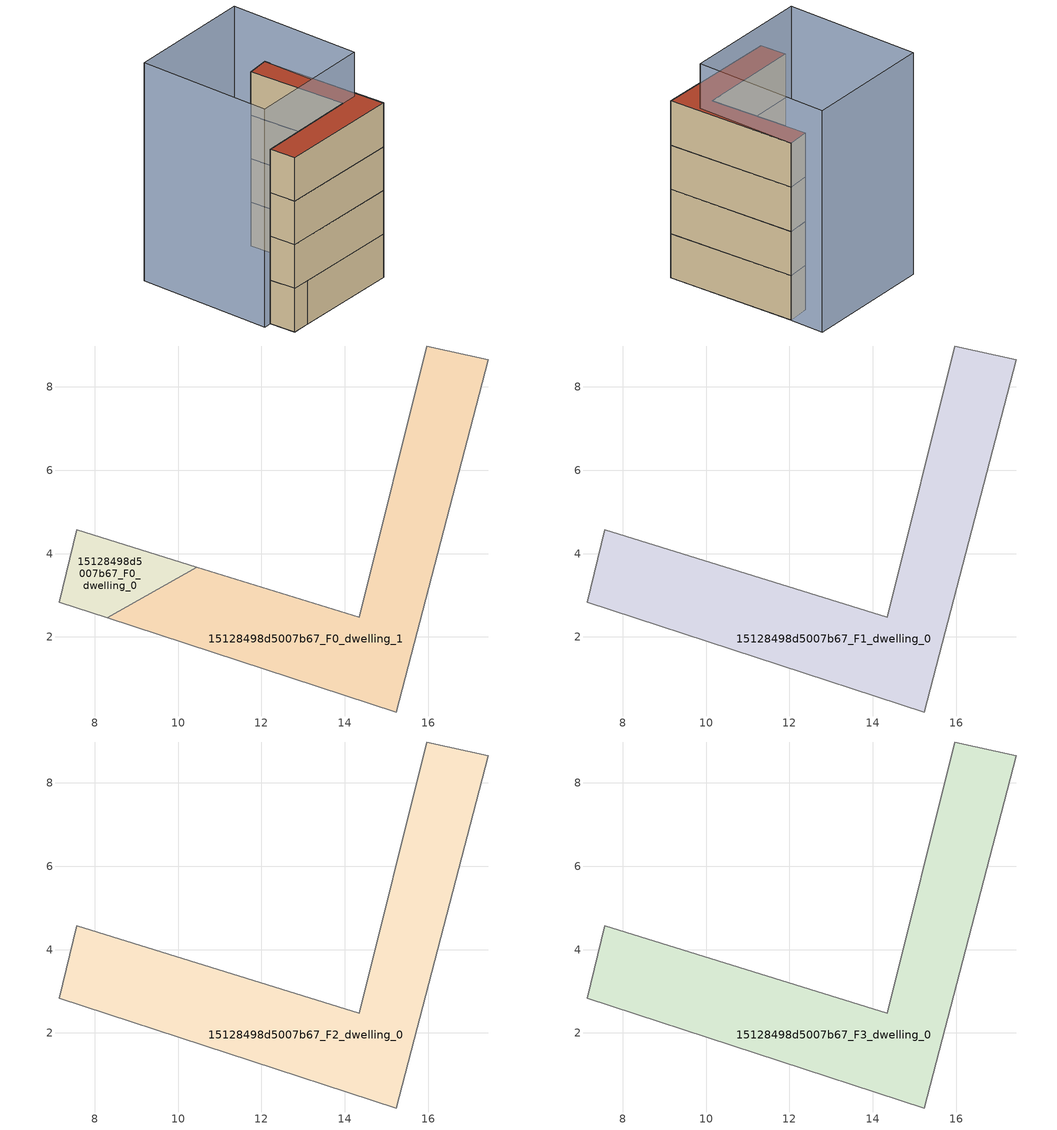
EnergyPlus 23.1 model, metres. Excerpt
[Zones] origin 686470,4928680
15128498d5007b67_F0_dwelling_0
 floor ground (EU_floor_Construction): 10.45,3.68 7.57,4.57 7.14,2.84 8.3,2.46 z0
 wall adiabatic (EU_wall_Construction): 7.14,2.84 7.57,4.57 10.45,3.68 8.3,2.46 7.14,2.84 z0:3
15128498d5007b67_F0_dwelling_1
 floor ground (EU_floor_Construction): 15.24,0.2 17.45,8.66 15.97,8.98 14.35,2.47 10.45,3.68 8.3,2.46 z0
 wall adiabatic (EU_wall_Construction): 14.35,2.47 15.97,8.98 17.45,8.66 15.24,0.2 8.3,2.46 10.45,3.68 14.35,2.47 z0:3
15128498d5007b67_F1_dwelling_0
 floor to 15128498d5007b67_F0_dwelling_0 (EU_floor_Construction): 10.45,3.68 7.57,4.57 7.14,2.84 8.3,2.46 z3
 floor to 15128498d5007b67_F0_dwelling_1 (EU_floor_Construction): 15.24,0.2 17.45,8.66 15.97,8.98 14.35,2.47 10.45,3.68 8.3,2.46 z3
 wall adiabatic (EU_wall_Construction): 17.45,8.66 15.24,0.2 7.14,2.84 7.57,4.57 14.35,2.47 15.97,8.98 17.45,8.66 z3:6
15128498d5007b67_F2_dwelling_0
 floor to 15128498d5007b67_F1_dwelling_0 (EU_floor_Construction): 15.24,0.2 17.45,8.66 15.97,8.98 14.35,2.47 7.57,4.57 7.14,2.84 z6
 wall adiabatic (EU_wall_Construction): 17.45,8.66 15.24,0.2 7.14,2.84 7.57,4.57 14.35,2.47 15.97,8.98 17.45,8.66 z6:9
15128498d5007b67_F3_dwelling_0
 floor to 15128498d5007b67_F2_dwelling_0 (EU_floor_Construction): 15.24,0.2 17.45,8.66 15.97,8.98 14.35,2.47 7.57,4.57 7.14,2.84 z9
 wall adiabatic (EU_wall_Construction): 17.45,8.66 15.24,0.2 7.14,2.84 7.57,4.57 14.35,2.47 15.97,8.98 17.45,8.66 z9:12
 roof outside (EU_roof_Construction): 17.45,8.66 15.24,0.2 7.14,2.84 7.57,4.57 14.35,2.47 15.97,8.98 z12
shading: 15.44,2.14 7.07,4.72 / 7.07,4.72 9.76,13.44 / 9.76,13.44 18.13,10.85 / 18.13,10.85 15.44,2.14 z0:15
[Building]
EU S2 Campaign: North Axis=0; Terrain=City; Solar Distribution=FullExterior
[Site:Location]
Bologna: Latitude=44.5; Longitude=11.25; Time Zone=1; Elevation=37
[SizingPeriod:WeatherFileDays]
AnnualSizingPeriod: Begin Month=1; Begin Day of Month=1; End Month=12; End Day of Month=31; Day of Week for Start Day=Monday; Use Weather File Daylight Saving Period=No; Use Weather File Rain and Snow Indicators=No
[MATERIAL]
EU_InternalMass_Material: Roughness=MediumRough; Thickness=0.1; Conductivity=1; Density=1800; Specific Heat=900; Thermal Absorptance=0.9; Solar Absorptance=0.7; Visible Absorptance=0.7
[MATERIAL:NOMASS] Roughness=MediumRough; Thermal Absorptance=0.9; Solar Absorptance=0.7; Visible Absorptance=0.7
Name | Thermal Resistance
EU_wall_NoMass | 0.937881
EU_roof_NoMass | 0.548572
EU_floor_NoMass | 0.71348
[CONSTRUCTION]
EU_wall_Construction: EU_wall_NoMass
EU_roof_Construction: EU_roof_NoMass
EU_floor_Construction: EU_floor_NoMass
EU_InternalMass_Construction: EU_InternalMass_Material
[ZONE] Type=1; Multiplier=1; Ceiling Height=autocalculate; Floor Area=autocalculate; Part of Total Floor Area=Yes
Name | Volume
15128498d5007b67_F0_dwelling_0 | 11.3621
15128498d5007b67_F1_dwelling_0 | 77.0962
15128498d5007b67_F2_dwelling_0; 15128498d5007b67_F3_dwelling_0 | 77.1042
15128498d5007b67_F0_dwelling_1 | 65.7334
[INTERNALMASS] Construction=EU_InternalMass_Construction
Name | Zone or ZoneList | Surface Area
15128498d5007b67_F0_dwelling_0_EU_InternalMass | 15128498d5007b67_F0_dwelling_0 | 3.78777
15128498d5007b67_F0_dwelling_1_EU_InternalMass | 15128498d5007b67_F0_dwelling_1 | 21.9109
15128498d5007b67_F1_dwelling_0_EU_InternalMass | 15128498d5007b67_F1_dwelling_0 | 25.7013
15128498d5007b67_F2_dwelling_0_EU_InternalMass | 15128498d5007b67_F2_dwelling_0 | 25.7013
15128498d5007b67_F3_dwelling_0_EU_InternalMass | 15128498d5007b67_F3_dwelling_0 | 25.7013
[OTHEREQUIPMENT] Fuel Type=Electricity; Design Level Calculation Method=Watts/Area; Power per Zone Floor Area=1; Fraction Latent=0; Fraction Radiant=0; Fraction Lost=0; Carbon Dioxide Generation Rate=0; EndUse Subcategory=EU_Step8_InternalGains
Name | Zone or ZoneList or Space or SpaceList | Schedule
EU_Step8_InternalGain_15128498d5007b67_F0_dwelling_0_f000 | 15128498d5007b67_F0_dwelling_0 | EU_Step8_GainSchedule_15128498d5007b67_F0_dwelling_0_f000
EU_Step8_InternalGain_15128498d5007b67_F0_dwelling_1_f000 | 15128498d5007b67_F0_dwelling_1 | EU_Step8_GainSchedule_15128498d5007b67_F0_dwelling_1_f000
EU_Step8_InternalGain_15128498d5007b67_F1_dwelling_0_f000 | 15128498d5007b67_F1_dwelling_0 | EU_Step8_GainSchedule_15128498d5007b67_F1_dwelling_0_f000
EU_Step8_InternalGain_15128498d5007b67_F2_dwelling_0_f000 | 15128498d5007b67_F2_dwelling_0 | EU_Step8_GainSchedule_15128498d5007b67_F2_dwelling_0_f000
EU_Step8_InternalGain_15128498d5007b67_F3_dwelling_0_f000 | 15128498d5007b67_F3_dwelling_0 | EU_Step8_GainSchedule_15128498d5007b67_F3_dwelling_0_f000
[ZONEVENTILATION:DESIGNFLOWRATE] Schedule=EU_AlwaysOn; Design Flow Rate Calculation Method=AirChanges/Hour; Air Changes per Hour=0.687892; Ventilation Type=Natural; Fan Pressure Rise=0; Fan Total Efficiency=1; Constant Term Coefficient=1; Temperature Term Coefficient=0; Velocity Term Coefficient=0; Velocity Squared Term Coefficient=0; Minimum Indoor Temperature=-100; Maximum Indoor Temperature=100; Delta Temperature=-100; Minimum Outdoor Temperature=-100; Maximum Outdoor Temperature=100; Maximum Wind Speed=40
Name | Zone or ZoneList or Space or SpaceList
EU_ConstantAir_15128498d5007b67_F0_dwelling_0 | 15128498d5007b67_F0_dwelling_0
EU_ConstantAir_15128498d5007b67_F0_dwelling_1 | 15128498d5007b67_F0_dwelling_1
EU_ConstantAir_15128498d5007b67_F1_dwelling_0 | 15128498d5007b67_F1_dwelling_0
EU_ConstantAir_15128498d5007b67_F2_dwelling_0 | 15128498d5007b67_F2_dwelling_0
EU_ConstantAir_15128498d5007b67_F3_dwelling_0 | 15128498d5007b67_F3_dwelling_0
[HVACTEMPLATE:THERMOSTAT] Constant Heating Setpoint=20; Constant Cooling Setpoint=50
EU_HeatOnly_15128498d5007b67_F0_dwelling_0; EU_HeatOnly_15128498d5007b67_F0_dwelling_1; EU_HeatOnly_15128498d5007b67_F1_dwelling_0; EU_HeatOnly_15128498d5007b67_F2_dwelling_0; EU_HeatOnly_15128498d5007b67_F3_dwelling_0
[HVACTEMPLATE:ZONE:IDEALLOADSAIRSYSTEM] System Availability Schedule=EU_AlwaysOn; Maximum Heating Supply Air Temperature=50; Minimum Cooling Supply Air Temperature=13; Maximum Heating Supply Air Humidity Ratio=0.0156; Minimum Cooling Supply Air Humidity Ratio=0.0077; Heating Limit=NoLimit; Cooling Limit=NoLimit; Heating Availability Schedule=EU_AlwaysOn; Cooling Availability Schedule=EU_CoolingOff; Dehumidification Control Type=ConstantSensibleHeatRatio; Cooling Sensible Heat Ratio=0.7; Dehumidification Setpoint=60; Humidification Control Type=None; Humidification Setpoint=30; Outdoor Air Method=None; Outdoor Air Flow Rate per Person=0.00944; Outdoor Air Flow Rate per Zone Floor Area=0; Outdoor Air Flow Rate per Zone=0; Demand Controlled Ventilation Type=None; Outdoor Air Economizer Type=NoEconomizer; Heat Recovery Type=None; Sensible Heat Recovery Effectiveness=0.7; Latent Heat Recovery Effectiveness=0.65
Name | Template Thermostat
15128498d5007b67_F0_dwelling_0 | EU_HeatOnly_15128498d5007b67_F0_dwelling_0
15128498d5007b67_F0_dwelling_1 | EU_HeatOnly_15128498d5007b67_F0_dwelling_1
15128498d5007b67_F1_dwelling_0 | EU_HeatOnly_15128498d5007b67_F1_dwelling_0
15128498d5007b67_F2_dwelling_0 | EU_HeatOnly_15128498d5007b67_F2_dwelling_0
15128498d5007b67_F3_dwelling_0 | EU_HeatOnly_15128498d5007b67_F3_dwelling_0
[SIZING:ZONE] Zone Cooling Design Supply Air Temperature Input Method=SupplyAirTemperature; Zone Cooling Design Supply Air Temperature=13; Zone Heating Design Supply Air Temperature Input Method=SupplyAirTemperature; Zone Heating Design Supply Air Temperature=50; Zone Cooling Design Supply Air Humidity Ratio=0.008; Zone Heating Design Supply Air Humidity Ratio=0.008; Cooling Design Air Flow Method=DesignDay; Cooling Design Air Flow Rate=0; Cooling Minimum Air Flow per Zone Floor Area=0.000762; Cooling Minimum Air Flow=0; Cooling Minimum Air Flow Fraction=0.2; Heating Design Air Flow Method=DesignDay; Heating Design Air Flow Rate=0; Heating Maximum Air Flow per Zone Floor Area=0.002032; Heating Maximum Air Flow=0.141576; Heating Maximum Air Flow Fraction=0.3; Account for Dedicated Outdoor Air System=No; Dedicated Outdoor Air System Control Strategy=NeutralSupplyAir; Dedicated Outdoor Air Low Setpoint Temperature for Design=autosize; Dedicated Outdoor Air High Setpoint Temperature for Design=autosize; Zone Load Sizing Method=Sensible Load Only No Latent Load; Zone Latent Cooling Design Supply Air Humidity Ratio Input Method=HumidityRatioDifference; Zone Cooling Design Supply Air Humidity Ratio Difference=0.005; Zone Latent Heating Design Supply Air Humidity Ratio Input Method=HumidityRatioDifference; Zone Humidification Design Supply Air Humidity Ratio Difference=0.005
15128498d5007b67_F0_dwelling_0; 15128498d5007b67_F0_dwelling_1; 15128498d5007b67_F1_dwelling_0; 15128498d5007b67_F2_dwelling_0; 15128498d5007b67_F3_dwelling_0
[SCHEDULE:CONSTANT]
Name | Hourly Value
EU_AlwaysOn | 1
EU_CoolingOff | 0
[SCHEDULE:FILE] Column Number=1; Rows to Skip at Top=0; Number of Hours of Data=8760; Column Separator=Comma; Interpolate to Timestep=No; Minutes per Item=60; Adjust Schedule for Daylight Savings=Yes
Name | File
EU_Step8_GainSchedule_15128498d5007b67_F0_dwelling_0_f000 | ../../schedules/15128498d5007b67/15128498d5007b67_F0_dwelling_0_f000_gain.csv
EU_Step8_GainSchedule_15128498d5007b67_F0_dwelling_1_f000 | ../../schedules/15128498d5007b67/15128498d5007b67_F0_dwelling_1_f000_gain.csv
EU_Step8_GainSchedule_15128498d5007b67_F1_dwelling_0_f000 | ../../schedules/15128498d5007b67/15128498d5007b67_F1_dwelling_0_f000_gain.csv
EU_Step8_GainSchedule_15128498d5007b67_F2_dwelling_0_f000 | ../../schedules/15128498d5007b67/15128498d5007b67_F2_dwelling_0_f000_gain.csv
EU_Step8_GainSchedule_15128498d5007b67_F3_dwelling_0_f000 | ../../schedules/15128498d5007b67/15128498d5007b67_F3_dwelling_0_f000_gain.csv
